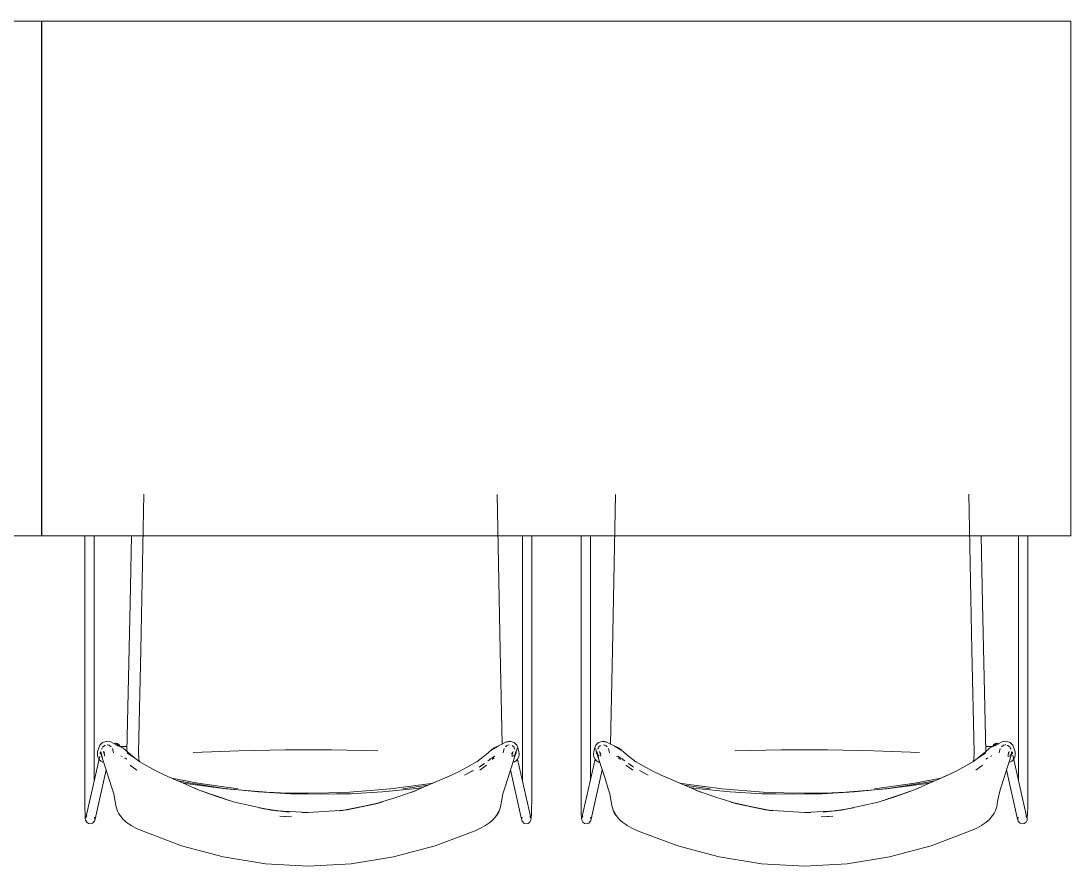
# Model space of a CAD drawing. Header units: millimetres. Extents: x 155927 to 326028, y -36033 to 97293.
# Drawn here: x 204777 to 206002, y 23346 to 24331 of the extents above; entities that cross this region are included whole.
import ezdxf

# ---------------------------------------------------------------- set-up
doc = ezdxf.new("R2010")
doc.units = ezdxf.units.MM
doc.header["$MEASUREMENT"] = 0
doc.layers.add('G-IMPT', color=8, linetype='CONTINUOUS', lineweight=9)
doc.layers.add('I-FURN', color=8, linetype='CONTINUOUS', lineweight=9)

msp = doc.modelspace()

# ---------------------------------------------------------------- linework, layer by layer
at = {"layer": 'G-IMPT'}
for p, q in [((204920.8, 23779.6), (204917.1, 23597.6)), ((205336, 23597.6), (205332.4, 23779.4)), ((205467, 23597.6), (205470.7, 23779.4)), ((205882.3, 23779.6), (205885.9, 23597.6)), ((204852, 23731.2), (204852, 23420.7)), ((204862.8, 23731.2), (204862.8, 23445.8)), ((204906.3, 23731.2), (204904.6, 23652.2)), ((205361.9, 23445.8), (205361.9, 23731.2)), ((205372.8, 23731.2), (205372.8, 23420.7)), ((205430.3, 23731.2), (205430.3, 23420.7)), ((205441.2, 23445.8), (205441.2, 23731.2)), ((205896.8, 23731.2), (205898.4, 23652.2)), ((205940.2, 23731.2), (205940.2, 23445.8)), ((205951.1, 23731.2), (205951.1, 23420.7)), ((204900.8, 23479.3), (204904.6, 23652.2)), ((205902.3, 23479.3), (205898.4, 23652.2)), ((204914.5, 23478.8), (204917.1, 23597.6)), ((205338.5, 23488.2), (205336, 23597.6)), ((205464.6, 23488.2), (205467, 23597.6)), ((205888.6, 23478.8), (205885.9, 23597.6)), ((204872.4, 23490), (204873.7, 23490.5)), ((204873.7, 23490.5), (204877.9, 23491.7)), ((204882, 23490.8), (204877.9, 23491.7)), ((204882, 23490.8), (204890.4, 23486.4)), ((205343.5, 23490.7), (205337.5, 23487.7)), ((205346.8, 23491.7), (205343.1, 23490.4)), ((205348.2, 23491.2), (205343.1, 23490.4)), ((205348.2, 23491.2), (205343.5, 23490.7)), ((205346.8, 23491.7), (205351, 23490.5)), ((205351, 23490.5), (205352.3, 23490)), ((205452.1, 23490.5), (205450.7, 23490)), ((205456.3, 23491.7), (205452.1, 23490.5)), ((205454.9, 23491.2), (205459.9, 23490.4)), ((205454.9, 23491.2), (205459.5, 23490.7)), ((205456.3, 23491.7), (205459.9, 23490.4)), ((205459.5, 23490.7), (205465.5, 23487.7)), ((205921.1, 23490.8), (205912.6, 23486.4)), ((205921.1, 23490.8), (205925.1, 23491.7)), ((205929.4, 23490.5), (205925.1, 23491.7)), ((205930.7, 23490), (205929.4, 23490.5)), ((204866.8, 23479.4), (204866.6, 23475.4)), ((204866.8, 23479.4), (204867.8, 23482.7)), ((204869.2, 23486.9), (204867.8, 23482.7)), ((204869.2, 23486.9), (204872.4, 23490)), ((204870.2, 23478.7), (204869.8, 23476.7)), ((204871.4, 23475.1), (204869.8, 23478.3)), ((204871.1, 23476.2), (204869.8, 23478.3)), ((204872.2, 23472.2), (204870.4, 23479.7)), ((204870.4, 23479.7), (204872.5, 23471.6)), ((204871.4, 23482.2), (204872.2, 23483.9)), ((204871.8, 23482.7), (204872.2, 23483.9)), ((204875.2, 23486.7), (204872.5, 23484.5)), ((204873.6, 23479.7), (204874.6, 23477.6)), ((204873.6, 23479.7), (204875.2, 23474.1)), ((204874.9, 23477.3), (204873.8, 23478.4)), ((204873.8, 23478.4), (204874.6, 23477.6)), ((204874.1, 23485.7), (204875.7, 23486.9)), ((204874.1, 23485.7), (204874.7, 23486.1)), ((204875.7, 23486.9), (204874.7, 23486.1)), ((204877.7, 23487.4), (204878.3, 23487.3)), ((204880.2, 23486.9), (204878.3, 23487.3)), ((204880.8, 23486.6), (204880.2, 23486.9)), ((204880.8, 23486.6), (204882.6, 23484.9)), ((204884, 23483), (204885.4, 23478.2)), ((204893.3, 23485.2), (204888.4, 23487.4)), ((204888.4, 23487.4), (204890.4, 23486.4)), ((204901, 23485.7), (204892.9, 23485.4)), ((204893.3, 23485.2), (204896.4, 23483.3)), ((204893.6, 23485), (204901, 23485.3)), ((204893.7, 23485), (204899.9, 23485.3)), ((204896.4, 23483.3), (204901.8, 23479)), ((204905, 23476), (204901.8, 23479)), ((204914.9, 23470.4), (204914.5, 23478.8)), ((204978.2, 23478.3), (205031.4, 23480.4)), ((205085.3, 23481.4), (205031.4, 23480.4)), ((205085.3, 23481.4), (205139.4, 23481.4)), ((205193.3, 23480.4), (205139.4, 23481.4)), ((205322.9, 23479), (205319.7, 23476)), ((205328.4, 23483.3), (205322.9, 23479)), ((205326, 23481.2), (205334.3, 23486)), ((205329.6, 23483.5), (205326, 23481.2)), ((205331.5, 23485.2), (205328.4, 23483.3)), ((205329.6, 23483.5), (205334.3, 23486)), ((205331.5, 23485.2), (205337.5, 23487.7)), ((205340.7, 23483.1), (205339.4, 23478.2)), ((205343.9, 23486.6), (205342.3, 23485.1)), ((205343.9, 23486.6), (205344.9, 23487.1)), ((205346.5, 23487.3), (205344.9, 23487.1)), ((205350.9, 23478.4), (205349.4, 23476.9)), ((205351.1, 23479.6), (205349.6, 23474.1)), ((205351.1, 23479.6), (205349.9, 23477.2)), ((205350.9, 23478.4), (205349.9, 23477.2)), ((205350, 23486.5), (205352.3, 23484.5)), ((205354.3, 23479.7), (205352.2, 23471.6)), ((205352.3, 23490), (205355.6, 23486.9)), ((205353, 23482.7), (205352.5, 23483.9)), ((205352.5, 23483.9), (205353.3, 23482.3)), ((205354.3, 23479.7), (205352.6, 23472.8)), ((205355.8, 23483), (205353.4, 23475.1)), ((205354.9, 23478.3), (205353.4, 23475.1)), ((205354.9, 23478.3), (205353.6, 23476.2)), ((205355.8, 23483), (205354.1, 23477.4)), ((205354.9, 23476.7), (205354.5, 23478.6)), ((205357, 23482.7), (205355.6, 23486.9)), ((205357, 23482.7), (205357.9, 23479.4)), ((205357.9, 23479.4), (205358.1, 23476.7)), ((205445.1, 23479.4), (205445, 23476.7)), ((205446.1, 23482.7), (205445.1, 23479.4)), ((205446.1, 23482.7), (205447.5, 23486.9)), ((205447.3, 23483), (205448.9, 23477.4)), ((205447.3, 23483), (205449.7, 23475.1)), ((205450.7, 23490), (205447.5, 23486.9)), ((205448.1, 23476.7), (205448.6, 23478.6)), ((205448.2, 23478.3), (205449.5, 23476.2)), ((205448.2, 23478.3), (205449.7, 23475.1)), ((205448.8, 23479.7), (205450.8, 23471.6)), ((205448.8, 23479.7), (205450.5, 23472.8)), ((205450.6, 23483.9), (205449.8, 23482.3)), ((205450.1, 23482.7), (205450.6, 23483.9)), ((205453.1, 23486.5), (205450.8, 23484.5)), ((205452, 23479.6), (205453.2, 23477.2)), ((205452, 23479.6), (205453.5, 23474.1)), ((205452.2, 23478.4), (205453.2, 23477.2)), ((205452.2, 23478.4), (205453.6, 23476.9)), ((205456.6, 23487.3), (205458.2, 23487.1)), ((205459.1, 23486.6), (205458.2, 23487.1)), ((205459.1, 23486.6), (205460.8, 23485.1)), ((205462.3, 23483.1), (205463.7, 23478.2)), ((205471.6, 23485.2), (205465.5, 23487.7)), ((205473.4, 23483.5), (205468.8, 23486)), ((205477.1, 23481.2), (205468.8, 23486)), ((205471.6, 23485.2), (205474.7, 23483.3)), ((205473.4, 23483.5), (205477.1, 23481.2)), ((205474.7, 23483.3), (205480.1, 23479)), ((205480.1, 23479), (205483.3, 23476)), ((205609.8, 23480.4), (205663.7, 23481.4)), ((205717.7, 23481.4), (205663.7, 23481.4)), ((205717.7, 23481.4), (205771.6, 23480.4)), ((205824.9, 23478.3), (205771.6, 23480.4)), ((205888.2, 23470.4), (205888.6, 23478.8)), ((205898.1, 23476), (205901.3, 23479)), ((205906.7, 23483.3), (205901.3, 23479)), ((205902.1, 23485.7), (205910.2, 23485.4)), ((205909.4, 23485), (205902.1, 23485.3)), ((205909.4, 23485), (205902.1, 23485.3)), ((205909.8, 23485.2), (205906.7, 23483.3)), ((205909.8, 23485.2), (205914.6, 23487.4)), ((205914.6, 23487.4), (205912.6, 23486.4)), ((205919, 23483), (205917.7, 23478.2)), ((205922.3, 23486.6), (205920.4, 23484.9)), ((205922.3, 23486.6), (205922.8, 23486.9)), ((205922.8, 23486.9), (205924.8, 23487.3)), ((205925.4, 23487.4), (205924.8, 23487.3)), ((205928.9, 23485.7), (205927.3, 23486.9)), ((205927.3, 23486.9), (205928.4, 23486.1)), ((205927.9, 23486.7), (205930.5, 23484.5)), ((205929.5, 23479.7), (205927.9, 23474.1)), ((205928.2, 23477.3), (205929.2, 23478.4)), ((205928.9, 23485.7), (205928.4, 23486.1)), ((205929.5, 23479.7), (205928.5, 23477.6)), ((205929.2, 23478.4), (205928.5, 23477.6)), ((205932.6, 23479.7), (205930.6, 23471.6)), ((205933.9, 23486.9), (205930.7, 23490)), ((205931.3, 23482.7), (205930.8, 23483.9)), ((205931.6, 23482.2), (205930.8, 23483.9)), ((205930.9, 23472.2), (205932.6, 23479.7)), ((205931.7, 23475.1), (205933.2, 23478.3)), ((205931.9, 23476.2), (205933.2, 23478.3)), ((205932.8, 23478.7), (205933.3, 23476.7)), ((205933.9, 23486.9), (205935.3, 23482.7)), ((205936.3, 23479.4), (205935.3, 23482.7)), ((205936.3, 23479.4), (205936.5, 23475.4)), ((204869.3, 23474.3), (204853, 23402.3)), ((204866.9, 23473.7), (204866.6, 23475.4)), ((204866.9, 23473.7), (204866.9, 23473.4)), ((204866.9, 23473.4), (204868.3, 23470.5)), ((204868.5, 23470.3), (204868.3, 23470.5)), ((204868.5, 23470.3), (204870.4, 23468.4)), ((204872.9, 23467.2), (204870.4, 23468.4)), ((204870.6, 23468.3), (204870.4, 23468.4)), ((204873, 23467.2), (204870.4, 23468.4)), ((204871.4, 23475.1), (204870.6, 23477.4)), ((204870.6, 23477.4), (204872.5, 23471.6)), ((204870.6, 23468.3), (204873, 23467.2)), ((204871.1, 23476.2), (204871.5, 23475.9)), ((204872.2, 23472.2), (204876, 23460.5)), ((204872.9, 23467.2), (204873, 23467.2)), ((204874.9, 23477.3), (204874.2, 23477.9)), ((204895.4, 23473.8), (204894, 23474.4)), ((204898.6, 23472.1), (204900.2, 23471)), ((204900.8, 23470.7), (204900.2, 23471)), ((204901, 23478.1), (204908.7, 23473)), ((204901, 23478.1), (204909.2, 23472.5)), ((204905, 23476), (204909.2, 23472.5)), ((204908.7, 23473), (204916.1, 23467.6)), ((204915.6, 23467.5), (204914.9, 23470.4)), ((204924.3, 23462.7), (204915.3, 23468.1)), ((204916.1, 23467.6), (204915.3, 23468.1)), ((205309.4, 23468.1), (205300.4, 23462.7)), ((205316, 23473), (205308.7, 23467.6)), ((205309.4, 23468.1), (205308.7, 23467.6)), ((205316, 23473), (205319.7, 23476)), ((205324.9, 23470.8), (205321.8, 23468.7)), ((205322.4, 23469.1), (205321.8, 23468.7)), ((205322.4, 23469.1), (205324.9, 23470.8)), ((205326.7, 23472.4), (205324, 23470.7)), ((205324.5, 23471), (205324, 23470.7)), ((205326.7, 23472.4), (205324.5, 23471)), ((205329.9, 23474), (205326.1, 23472.1)), ((205326.7, 23472.4), (205326.1, 23472.1)), ((205329.1, 23472.3), (205326.6, 23470.2)), ((205326.7, 23472.4), (205329.9, 23474)), ((205344.8, 23448), (205351.6, 23469.1)), ((205349.4, 23476.9), (205350.5, 23477.8)), ((205349.9, 23473.6), (205351.8, 23474.6)), ((205354.1, 23477.4), (205351.6, 23469.1)), ((205353.6, 23476.2), (205351.8, 23474.6)), ((205351.9, 23467.2), (205351.8, 23467.2)), ((205351.9, 23467.2), (205354.1, 23468.3)), ((205352.2, 23471.6), (205352.6, 23472.8)), ((205354.1, 23468.3), (205354.3, 23468.4)), ((205356.4, 23470.5), (205354.3, 23468.4)), ((205354.6, 23468.7), (205356.4, 23470.5)), ((205354.6, 23468.7), (205356.2, 23470.3)), ((205357.9, 23473.7), (205356.2, 23470.3)), ((205356.2, 23470.3), (205357.8, 23473.4)), ((205356.2, 23470.3), (205356.4, 23470.5)), ((205371.7, 23402.3), (205356.3, 23470.5)), ((205357.9, 23473.7), (205356.4, 23470.5)), ((205357.9, 23473.7), (205357.8, 23473.4)), ((205357.9, 23473.7), (205358.2, 23475.4)), ((205358.1, 23476.7), (205358.2, 23475.4)), ((205431.4, 23402.3), (205446.7, 23470.5)), ((205445, 23476.7), (205444.9, 23475.4)), ((205445.2, 23473.7), (205444.9, 23475.4)), ((205445.2, 23473.7), (205446.9, 23470.3)), ((205445.2, 23473.7), (205445.3, 23473.4)), ((205445.2, 23473.7), (205446.7, 23470.5)), ((205446.9, 23470.3), (205445.3, 23473.4)), ((205448.5, 23468.7), (205446.7, 23470.5)), ((205446.9, 23470.3), (205446.7, 23470.5)), ((205446.7, 23470.5), (205448.8, 23468.4)), ((205448.5, 23468.7), (205446.9, 23470.3)), ((205449, 23468.3), (205448.8, 23468.4)), ((205448.9, 23477.4), (205451.5, 23469.1)), ((205451.2, 23467.2), (205449, 23468.3)), ((205449.5, 23476.2), (205451.3, 23474.6)), ((205450.8, 23471.6), (205450.5, 23472.8)), ((205451.2, 23467.2), (205451.3, 23467.2)), ((205458.3, 23448), (205451.5, 23469.1)), ((205453.6, 23476.9), (205452.6, 23477.8)), ((205472.8, 23473.2), (205471.6, 23473.9)), ((205476.4, 23472.4), (205473.2, 23474)), ((205473.2, 23474), (205476.9, 23472.1)), ((205474, 23472.3), (205476.4, 23470.2)), ((205476.4, 23472.4), (205476.9, 23472.1)), ((205476.4, 23472.4), (205478.5, 23471)), ((205476.4, 23472.4), (205479.1, 23470.7)), ((205480.7, 23469.1), (205478.2, 23470.8)), ((205478.2, 23470.8), (205481.3, 23468.7)), ((205478.5, 23471), (205479.1, 23470.7)), ((205480.7, 23469.1), (205481.3, 23468.7)), ((205487.1, 23473), (205483.3, 23476)), ((205487.1, 23473), (205494.4, 23467.6)), ((205493.7, 23468.1), (205494.4, 23467.6)), ((205493.7, 23468.1), (205502.6, 23462.7)), ((205878.8, 23462.7), (205887.7, 23468.1)), ((205894.3, 23473), (205887, 23467.6)), ((205887, 23467.6), (205887.7, 23468.1)), ((205887.5, 23467.5), (205888.2, 23470.4)), ((205902.1, 23478.1), (205893.8, 23472.5)), ((205898.1, 23476), (205893.8, 23472.5)), ((205902.1, 23478.1), (205894.3, 23473)), ((205902.3, 23470.7), (205902.9, 23471)), ((205904.5, 23472.1), (205902.9, 23471)), ((205907.7, 23473.8), (205909.1, 23474.4)), ((205930.9, 23472.2), (205927, 23460.5)), ((205928.2, 23477.3), (205928.9, 23477.9)), ((205928.7, 23473.8), (205930.1, 23474.6)), ((205930.1, 23467.2), (205932.6, 23468.4)), ((205932.4, 23468.3), (205930.1, 23467.2)), ((205930.2, 23467.2), (205930.1, 23467.2)), ((205930.2, 23467.2), (205932.6, 23468.4)), ((205932.5, 23477.4), (205930.6, 23471.6)), ((205931.9, 23476.2), (205930.8, 23475.2)), ((205931.7, 23475.1), (205932.5, 23477.4)), ((205932.4, 23468.3), (205932.6, 23468.4)), ((205934.5, 23470.3), (205932.6, 23468.4)), ((205933.6, 23475.3), (205950, 23402.3)), ((205934.5, 23470.3), (205934.7, 23470.5)), ((205936.2, 23473.4), (205934.7, 23470.5)), ((205936.2, 23473.7), (205936.5, 23475.4)), ((205936.2, 23473.7), (205936.2, 23473.4)), ((204863.9, 23400.7), (204876.8, 23458.3)), ((204876, 23460.5), (204879.9, 23448)), ((204904.7, 23463.7), (204905.2, 23463.3)), ((204905.2, 23463.3), (204912.5, 23458)), ((204934.7, 23457.2), (204924.3, 23462.7)), ((204934.7, 23457.2), (204945.3, 23452)), ((205279.4, 23452), (205290, 23457.2)), ((205290, 23457.2), (205300.4, 23462.7)), ((205304.8, 23457.5), (205294.4, 23452)), ((205294.4, 23452), (205303.8, 23457)), ((205304.8, 23457.5), (205303.8, 23457)), ((205317.6, 23465.5), (205311.6, 23461.5)), ((205311.6, 23461.5), (205313.6, 23462.8)), ((205312.3, 23458), (205319.6, 23463.3)), ((205317.6, 23465.5), (205313.6, 23462.8)), ((205320.1, 23463.7), (205319.6, 23463.3)), ((205348, 23458.1), (205360.8, 23400.7)), ((205455.1, 23458.1), (205442.2, 23400.7)), ((205483, 23463.7), (205483.5, 23463.3)), ((205490.8, 23458), (205483.5, 23463.3)), ((205485.5, 23465.5), (205491.4, 23461.5)), ((205485.5, 23465.5), (205489.5, 23462.8)), ((205491.4, 23461.5), (205489.5, 23462.8)), ((205498.3, 23457.5), (205508.7, 23452)), ((205498.3, 23457.5), (205499.2, 23457)), ((205508.7, 23452), (205499.2, 23457)), ((205513.1, 23457.2), (205502.6, 23462.7)), ((205523.7, 23452), (205513.1, 23457.2)), ((205868.3, 23457.2), (205857.7, 23452)), ((205868.3, 23457.2), (205878.8, 23462.7)), ((205897.9, 23463.3), (205890.6, 23458)), ((205898.4, 23463.7), (205897.9, 23463.3)), ((205927, 23460.5), (205923.2, 23448)), ((205939.2, 23400.7), (205926.3, 23458.3)), ((204879.9, 23448), (204883.8, 23436)), ((204954.7, 23447.8), (204945.3, 23452)), ((204954.7, 23447.8), (204945.3, 23451.9)), ((204985.3, 23434.7), (204945.3, 23451.9)), ((204983.7, 23442.6), (204953.4, 23448.4)), ((204953.4, 23448.4), (204983.5, 23442.7)), ((204975.5, 23442.5), (204960.4, 23445.4)), ((204969.1, 23442.4), (204965.9, 23443)), ((205016.4, 23436), (204969.1, 23442.4)), ((204975.5, 23442.5), (205014.6, 23436.6)), ((205030.8, 23436.2), (204983.5, 23442.7)), ((204983.7, 23442.6), (205030.8, 23436.2)), ((205208.3, 23436), (205255.6, 23442.4)), ((205279.4, 23452), (205233, 23432.1)), ((205255.6, 23442.4), (205258.2, 23442.9)), ((205341, 23436), (205344.8, 23448)), ((205462.1, 23436), (205458.3, 23448)), ((205523.7, 23452), (205570.1, 23432.1)), ((205547.5, 23442.4), (205544.8, 23442.9)), ((205594.8, 23436), (205547.5, 23442.4)), ((205772.3, 23436.2), (205819.5, 23442.7)), ((205819.4, 23442.6), (205772.3, 23436.2)), ((205786.6, 23436), (205833.9, 23442.4)), ((205827.6, 23442.5), (205788.4, 23436.6)), ((205817.8, 23434.7), (205857.8, 23451.9)), ((205819.4, 23442.6), (205849.7, 23448.4)), ((205849.7, 23448.4), (205819.5, 23442.7)), ((205827.6, 23442.5), (205842.7, 23445.4)), ((205833.9, 23442.4), (205837.1, 23443)), ((205848.4, 23447.8), (205857.7, 23452)), ((205848.4, 23447.8), (205857.8, 23451.9)), ((205923.2, 23448), (205919.3, 23436)), ((204885.5, 23430.4), (204883.8, 23436)), ((204887.1, 23421.2), (204885.5, 23430.4)), ((204979.5, 23436.9), (204985.3, 23434.7)), ((204979.5, 23436.9), (204985.3, 23434.7)), ((204985.3, 23434.7), (205026.5, 23420.6)), ((204985.3, 23434.7), (205006.8, 23426.7)), ((204985.3, 23434.7), (205006.8, 23426.7)), ((205014.6, 23436.6), (205054.4, 23432.5)), ((205064.2, 23432.2), (205016.4, 23436)), ((205054.4, 23432.5), (205091.5, 23430.4)), ((205064.2, 23432.2), (205088.3, 23431.2)), ((205088.3, 23431.2), (205112.4, 23430.9)), ((205091.5, 23430.4), (205107.7, 23430.1)), ((205107.7, 23430.1), (205126.6, 23429.7)), ((205112.4, 23430.9), (205136.5, 23431.3)), ((205145.4, 23430.1), (205126.6, 23429.7)), ((205160.5, 23432.2), (205136.5, 23431.3)), ((205145.4, 23430.1), (205161.7, 23430.4)), ((205208.3, 23436), (205160.5, 23432.2)), ((205198.8, 23432.5), (205161.7, 23430.4)), ((205198.8, 23432.5), (205238.6, 23436.6)), ((205214.4, 23426.1), (205239.4, 23434.7)), ((205252, 23440.3), (205222.4, 23436.2)), ((205252, 23440.3), (205222.4, 23436.2)), ((205239.4, 23434.7), (205233, 23432.1)), ((205246.2, 23437.8), (205238.6, 23436.6)), ((205339.3, 23430.4), (205337.7, 23421.2)), ((205339.3, 23430.4), (205341, 23436)), ((205463.8, 23430.4), (205462.1, 23436)), ((205463.8, 23430.4), (205465.4, 23421.2)), ((205551, 23440.3), (205580.7, 23436.2)), ((205551.1, 23440.3), (205580.7, 23436.2)), ((205556.9, 23437.8), (205564.5, 23436.6)), ((205588.7, 23426.1), (205563.6, 23434.7)), ((205563.6, 23434.7), (205570.1, 23432.1)), ((205604.3, 23432.5), (205564.5, 23436.6)), ((205594.8, 23436), (205642.6, 23432.2)), ((205604.3, 23432.5), (205641.3, 23430.4)), ((205657.6, 23430.1), (205641.3, 23430.4)), ((205642.6, 23432.2), (205666.6, 23431.3)), ((205657.6, 23430.1), (205676.5, 23429.7)), ((205690.7, 23430.9), (205666.6, 23431.3)), ((205695.3, 23430.1), (205676.5, 23429.7)), ((205714.8, 23431.2), (205690.7, 23430.9)), ((205711.6, 23430.4), (205695.3, 23430.1)), ((205748.7, 23432.5), (205711.6, 23430.4)), ((205738.8, 23432.2), (205714.8, 23431.2)), ((205738.8, 23432.2), (205786.6, 23436)), ((205788.4, 23436.6), (205748.7, 23432.5)), ((205817.8, 23434.7), (205776.6, 23420.6)), ((205817.8, 23434.7), (205796.3, 23426.7)), ((205817.8, 23434.7), (205796.3, 23426.7)), ((205823.5, 23436.9), (205817.8, 23434.7)), ((205823.5, 23436.9), (205817.8, 23434.7)), ((205916, 23421.2), (205917.6, 23430.4)), ((205917.6, 23430.4), (205919.3, 23436)), ((204852, 23414.5), (204852, 23420.7)), ((204887.1, 23421.2), (204888.2, 23415.1)), ((205026.5, 23420.6), (205006.8, 23426.7)), ((205006.8, 23426.7), (205026.5, 23420.7)), ((205031.7, 23419.2), (205026.5, 23420.7)), ((205069, 23411.3), (205026.5, 23420.6)), ((205026.5, 23420.6), (205031.7, 23419.2)), ((205155.7, 23411.7), (205191.2, 23418.7)), ((205198.3, 23420.6), (205155.8, 23411.3)), ((205191.2, 23418.7), (205155.8, 23411.3)), ((205191.2, 23418.7), (205198.2, 23420.9)), ((205198.3, 23420.6), (205191.2, 23418.7)), ((205214.4, 23426.1), (205198.2, 23420.9)), ((205337.7, 23421.2), (205336.6, 23415.1)), ((205372.8, 23420.7), (205372.7, 23414.5)), ((205430.3, 23420.7), (205430.3, 23414.5)), ((205465.4, 23421.2), (205466.5, 23415.1)), ((205588.7, 23426.1), (205604.9, 23420.9)), ((205604.8, 23420.6), (205611.9, 23418.7)), ((205604.8, 23420.6), (205647.3, 23411.3)), ((205611.9, 23418.7), (205604.9, 23420.9)), ((205647.4, 23411.7), (205611.9, 23418.7)), ((205611.9, 23418.7), (205647.3, 23411.3)), ((205734.1, 23411.3), (205776.6, 23420.6)), ((205771.4, 23419.2), (205776.6, 23420.7)), ((205776.6, 23420.6), (205771.4, 23419.2)), ((205776.6, 23420.6), (205796.3, 23426.7)), ((205796.3, 23426.7), (205776.6, 23420.7)), ((205916, 23421.2), (205914.9, 23415.1)), ((205951.1, 23414.5), (205951.1, 23420.7)), ((204852, 23414.5), (204852.2, 23407.3)), ((204852.2, 23407.3), (204852.4, 23402)), ((204890, 23410.2), (204888.2, 23415.1)), ((204890, 23410.2), (204891.2, 23407.9)), ((204892.7, 23405.4), (204891.2, 23407.9)), ((204893, 23404.9), (204892.7, 23405.4)), ((204893, 23404.9), (204894.5, 23403)), ((205055.2, 23413.8), (205062.4, 23412.5)), ((205055.2, 23413.8), (205069.3, 23411.7)), ((205069, 23411.3), (205090.6, 23408.9)), ((205069, 23411.3), (205080.3, 23410)), ((205069.3, 23411.7), (205080.3, 23410)), ((205112.4, 23408.3), (205075.4, 23410.6)), ((205075.4, 23410.6), (205080.3, 23410)), ((205090.6, 23408.9), (205080.3, 23410)), ((205112.4, 23408.3), (205104.9, 23408.4)), ((205112.4, 23408.3), (205104.9, 23408.4)), ((205149.3, 23410.8), (205112.4, 23408.3)), ((205149.3, 23410.6), (205155.7, 23411.7)), ((205149.3, 23410.8), (205153.5, 23411.1)), ((205149.3, 23410.6), (205152.8, 23411)), ((205331.8, 23404.9), (205330.3, 23403)), ((205331.8, 23404.9), (205334.8, 23410.2)), ((205334.2, 23409.2), (205331.8, 23404.9)), ((205331.8, 23404.9), (205332, 23405.4)), ((205332, 23405.4), (205333.6, 23407.9)), ((205333.6, 23407.9), (205334.8, 23410.2)), ((205334.2, 23409.2), (205334.8, 23410.2)), ((205336.6, 23415.1), (205334.8, 23410.2)), ((205372.3, 23402), (205372.6, 23407.3)), ((205372.6, 23407.3), (205372.7, 23414.5)), ((205430.5, 23407.3), (205430.3, 23414.5)), ((205430.8, 23402), (205430.5, 23407.3)), ((205466.5, 23415.1), (205468.3, 23410.2)), ((205468.9, 23409.2), (205468.3, 23410.2)), ((205471.3, 23404.9), (205468.3, 23410.2)), ((205469.5, 23407.9), (205468.3, 23410.2)), ((205468.9, 23409.2), (205471.3, 23404.9)), ((205471, 23405.4), (205469.5, 23407.9)), ((205471.3, 23404.9), (205471, 23405.4)), ((205471.3, 23404.9), (205472.8, 23403)), ((205653.8, 23410.6), (205647.4, 23411.7)), ((205653.8, 23410.8), (205648.4, 23411.2)), ((205653.8, 23410.6), (205650.3, 23411)), ((205653.8, 23410.8), (205690.7, 23408.3)), ((205690.7, 23408.3), (205727.7, 23410.6)), ((205690.7, 23408.3), (205698.2, 23408.4)), ((205690.7, 23408.3), (205698.2, 23408.4)), ((205734.1, 23411.3), (205712.5, 23408.9)), ((205712.5, 23408.9), (205722.7, 23410)), ((205733.8, 23411.7), (205722.7, 23410)), ((205734.1, 23411.3), (205722.7, 23410)), ((205727.7, 23410.6), (205722.7, 23410)), ((205747.9, 23413.8), (205733.8, 23411.7)), ((205747.9, 23413.8), (205741.2, 23412.6)), ((205910.1, 23404.9), (205908.6, 23403)), ((205910.1, 23404.9), (205910.4, 23405.4)), ((205910.4, 23405.4), (205911.9, 23407.9)), ((205913.1, 23410.2), (205911.9, 23407.9)), ((205913.1, 23410.2), (205914.9, 23415.1)), ((205950.9, 23407.3), (205950.6, 23402)), ((205951.1, 23414.5), (205950.9, 23407.3)), ((204852.4, 23402), (204852.8, 23399.6)), ((204852.8, 23399.6), (204854, 23397.3)), ((204853, 23402.3), (204854.1, 23404.5)), ((204853.9, 23404.2), (204854.1, 23404.5)), ((204854, 23397.3), (204856.1, 23395.8)), ((204858.8, 23395.4), (204856.1, 23395.8)), ((204858.8, 23395.4), (204860.9, 23396.1)), ((204861.3, 23396.5), (204860.9, 23396.1)), ((204861.3, 23396.5), (204863.1, 23398.2)), ((204863.1, 23398.2), (204862.8, 23397.9)), ((204863.9, 23400.7), (204863.1, 23398.2)), ((204863.2, 23403.1), (204863.6, 23400.5)), ((204863.3, 23402.8), (204863.6, 23400.5)), ((204894.5, 23403), (204896.7, 23400.5)), ((204896.7, 23400.5), (204898.5, 23398.7)), ((204900.6, 23397), (204898.5, 23398.7)), ((204905.5, 23393.6), (204900.6, 23397)), ((204905.5, 23393.6), (204905.8, 23393.4)), ((204911.4, 23390.2), (204905.8, 23393.4)), ((205089.5, 23403.6), (205079.3, 23404.1)), ((205079.3, 23404.1), (205092.9, 23403.4)), ((205318.9, 23393.4), (205313.3, 23390.2)), ((205318.9, 23393.4), (205319.2, 23393.6)), ((205324.1, 23397), (205319.2, 23393.6)), ((205324.1, 23397), (205326.2, 23398.7)), ((205328, 23400.5), (205326.2, 23398.7)), ((205328, 23400.5), (205328.5, 23401.1)), ((205330.3, 23403), (205328.5, 23401.1)), ((205360.8, 23400.7), (205361.7, 23398.2)), ((205361.6, 23403.1), (205361.1, 23400.5)), ((205361.4, 23402.8), (205361.1, 23400.5)), ((205361.7, 23398.2), (205361.9, 23397.9)), ((205363.8, 23396.1), (205361.9, 23397.9)), ((205363.8, 23396.1), (205365.9, 23395.4)), ((205368.6, 23395.8), (205365.9, 23395.4)), ((205370.7, 23397.3), (205368.6, 23395.8)), ((205371.7, 23402.3), (205370.7, 23404.4)), ((205370.7, 23404.4), (205370.9, 23404.2)), ((205372, 23399.6), (205370.7, 23397.3)), ((205372, 23399.6), (205372.3, 23402)), ((205431.1, 23399.6), (205430.8, 23402)), ((205431.1, 23399.6), (205432.3, 23397.3)), ((205431.4, 23402.3), (205432.4, 23404.4)), ((205432.4, 23404.4), (205432.2, 23404.2)), ((205432.3, 23397.3), (205434.5, 23395.8)), ((205434.5, 23395.8), (205437.1, 23395.4)), ((205439.3, 23396.1), (205437.1, 23395.4)), ((205439.3, 23396.1), (205441.1, 23397.9)), ((205441.4, 23398.2), (205441.1, 23397.9)), ((205442.2, 23400.7), (205441.4, 23398.2)), ((205441.5, 23403.1), (205442, 23400.5)), ((205441.6, 23402.8), (205442, 23400.5)), ((205472.8, 23403), (205474.5, 23401.1)), ((205475, 23400.5), (205474.5, 23401.1)), ((205475, 23400.5), (205476.9, 23398.7)), ((205479, 23397), (205476.9, 23398.7)), ((205479, 23397), (205483.8, 23393.6)), ((205484.1, 23393.4), (205483.8, 23393.6)), ((205484.1, 23393.4), (205489.7, 23390.2)), ((205723.8, 23404.1), (205710.2, 23403.4)), ((205713.6, 23403.6), (205723.8, 23404.1)), ((205891.7, 23390.2), (205897.3, 23393.4)), ((205897.6, 23393.6), (205897.3, 23393.4)), ((205897.6, 23393.6), (205902.4, 23397)), ((205902.4, 23397), (205904.5, 23398.7)), ((205906.4, 23400.5), (205904.5, 23398.7)), ((205908.6, 23403), (205906.4, 23400.5)), ((205939.2, 23400.7), (205940, 23398.2)), ((205939.9, 23403.1), (205939.4, 23400.5)), ((205939.8, 23402.8), (205939.4, 23400.5)), ((205941.8, 23396.5), (205940, 23398.2)), ((205940, 23398.2), (205940.3, 23397.9)), ((205941.8, 23396.5), (205942.1, 23396.1)), ((205944.3, 23395.4), (205942.1, 23396.1)), ((205944.3, 23395.4), (205946.9, 23395.8)), ((205949.1, 23397.3), (205946.9, 23395.8)), ((205950, 23402.3), (205949, 23404.5)), ((205949.2, 23404.2), (205949, 23404.5)), ((205950.3, 23399.6), (205949.1, 23397.3)), ((205950.6, 23402), (205950.3, 23399.6)), ((204917.8, 23387.4), (204911.4, 23390.2)), ((204964.6, 23369.8), (204917.8, 23387.4)), ((205260.1, 23369.8), (205306.8, 23387.3)), ((205306.8, 23387.3), (205313.3, 23390.2)), ((205496.2, 23387.3), (205489.7, 23390.2)), ((205543, 23369.8), (205496.2, 23387.3)), ((205838.4, 23369.8), (205885.3, 23387.4)), ((205885.3, 23387.4), (205891.7, 23390.2)), ((205013.1, 23356.8), (204964.6, 23369.8)), ((205260.1, 23369.8), (205211.7, 23356.8)), ((205543, 23369.8), (205591.4, 23356.8)), ((205790, 23356.8), (205838.4, 23369.8)), ((205013.1, 23356.8), (205062.5, 23348.7)), ((205211.7, 23356.8), (205162.3, 23348.7)), ((205591.4, 23356.8), (205640.8, 23348.7)), ((205790, 23356.8), (205740.6, 23348.7)), ((205112.4, 23346.1), (205062.5, 23348.7)), ((205112.4, 23346.1), (205162.3, 23348.7)), ((205690.7, 23346.1), (205640.8, 23348.7)), ((205690.7, 23346.1), (205740.6, 23348.7))]:
    msp.add_line(p, q, dxfattribs=at)
at = {"layer": 'I-FURN'}
for p, q in [((204801.7, 24331.2), (203601.6, 24331.2)), ((206001.5, 24331.2), (204801.4, 24331.2)), ((204801.4, 24331.2), (204801.4, 23731.2)), ((204801.7, 23731.2), (204801.7, 24331.2)), ((206001.5, 23731.2), (206001.5, 24331.2)), ((203601.6, 23731.2), (204801.7, 23731.2)), ((204801.4, 23731.2), (206001.5, 23731.2)), ((204885.6, 23488.7), (204887.1, 23489.2)), ((204887.1, 23489.2), (204888.3, 23489.2)), ((204892.2, 23486.7), (204887.1, 23489.2)), ((204887.1, 23489.2), (204891.4, 23487.6)), ((204887.1, 23489.2), (204889.4, 23488.9)), ((204887.1, 23489.2), (204890.4, 23488.4)), ((204888.3, 23489.2), (204889.4, 23488.9)), ((204892.2, 23486.7), (204888.4, 23487.4)), ((204889.4, 23488.9), (204890.4, 23488.4)), ((204892.2, 23486.7), (204889.6, 23486.9)), ((204892.2, 23486.7), (204890.1, 23486.7)), ((204891.4, 23487.6), (204890.4, 23488.4)), ((204892.2, 23486.7), (204890.5, 23486.5)), ((204892.2, 23486.7), (204890.7, 23486.4)), ((204892.2, 23486.7), (204891.4, 23487.6)), ((204892.2, 23486.7), (204892.4, 23485.5)), ((205910.9, 23486.7), (205910.7, 23485.5)), ((205910.9, 23486.7), (205916, 23489.2)), ((205910.9, 23486.7), (205911.7, 23487.6)), ((205910.9, 23486.7), (205914.7, 23487.4)), ((205910.9, 23486.7), (205913.5, 23486.9)), ((205910.9, 23486.7), (205911.8, 23485.9)), ((205910.9, 23486.7), (205911.8, 23486.5)), ((205910.9, 23486.7), (205911.8, 23486.7)), ((205910.9, 23486.7), (205911.8, 23486.6)), ((205916, 23489.2), (205911.7, 23487.6)), ((205911.7, 23487.6), (205912.6, 23488.4)), ((205916, 23489.2), (205912.6, 23488.4)), ((205913.7, 23488.9), (205912.6, 23488.4)), ((205914.8, 23489.2), (205913.7, 23488.9)), ((205916, 23489.2), (205913.7, 23488.9)), ((205916, 23489.2), (205914.8, 23489.2)), ((205917.5, 23488.7), (205916, 23489.2))]:
    msp.add_line(p, q, dxfattribs=at)

doc.saveas('drawing.dxf')
